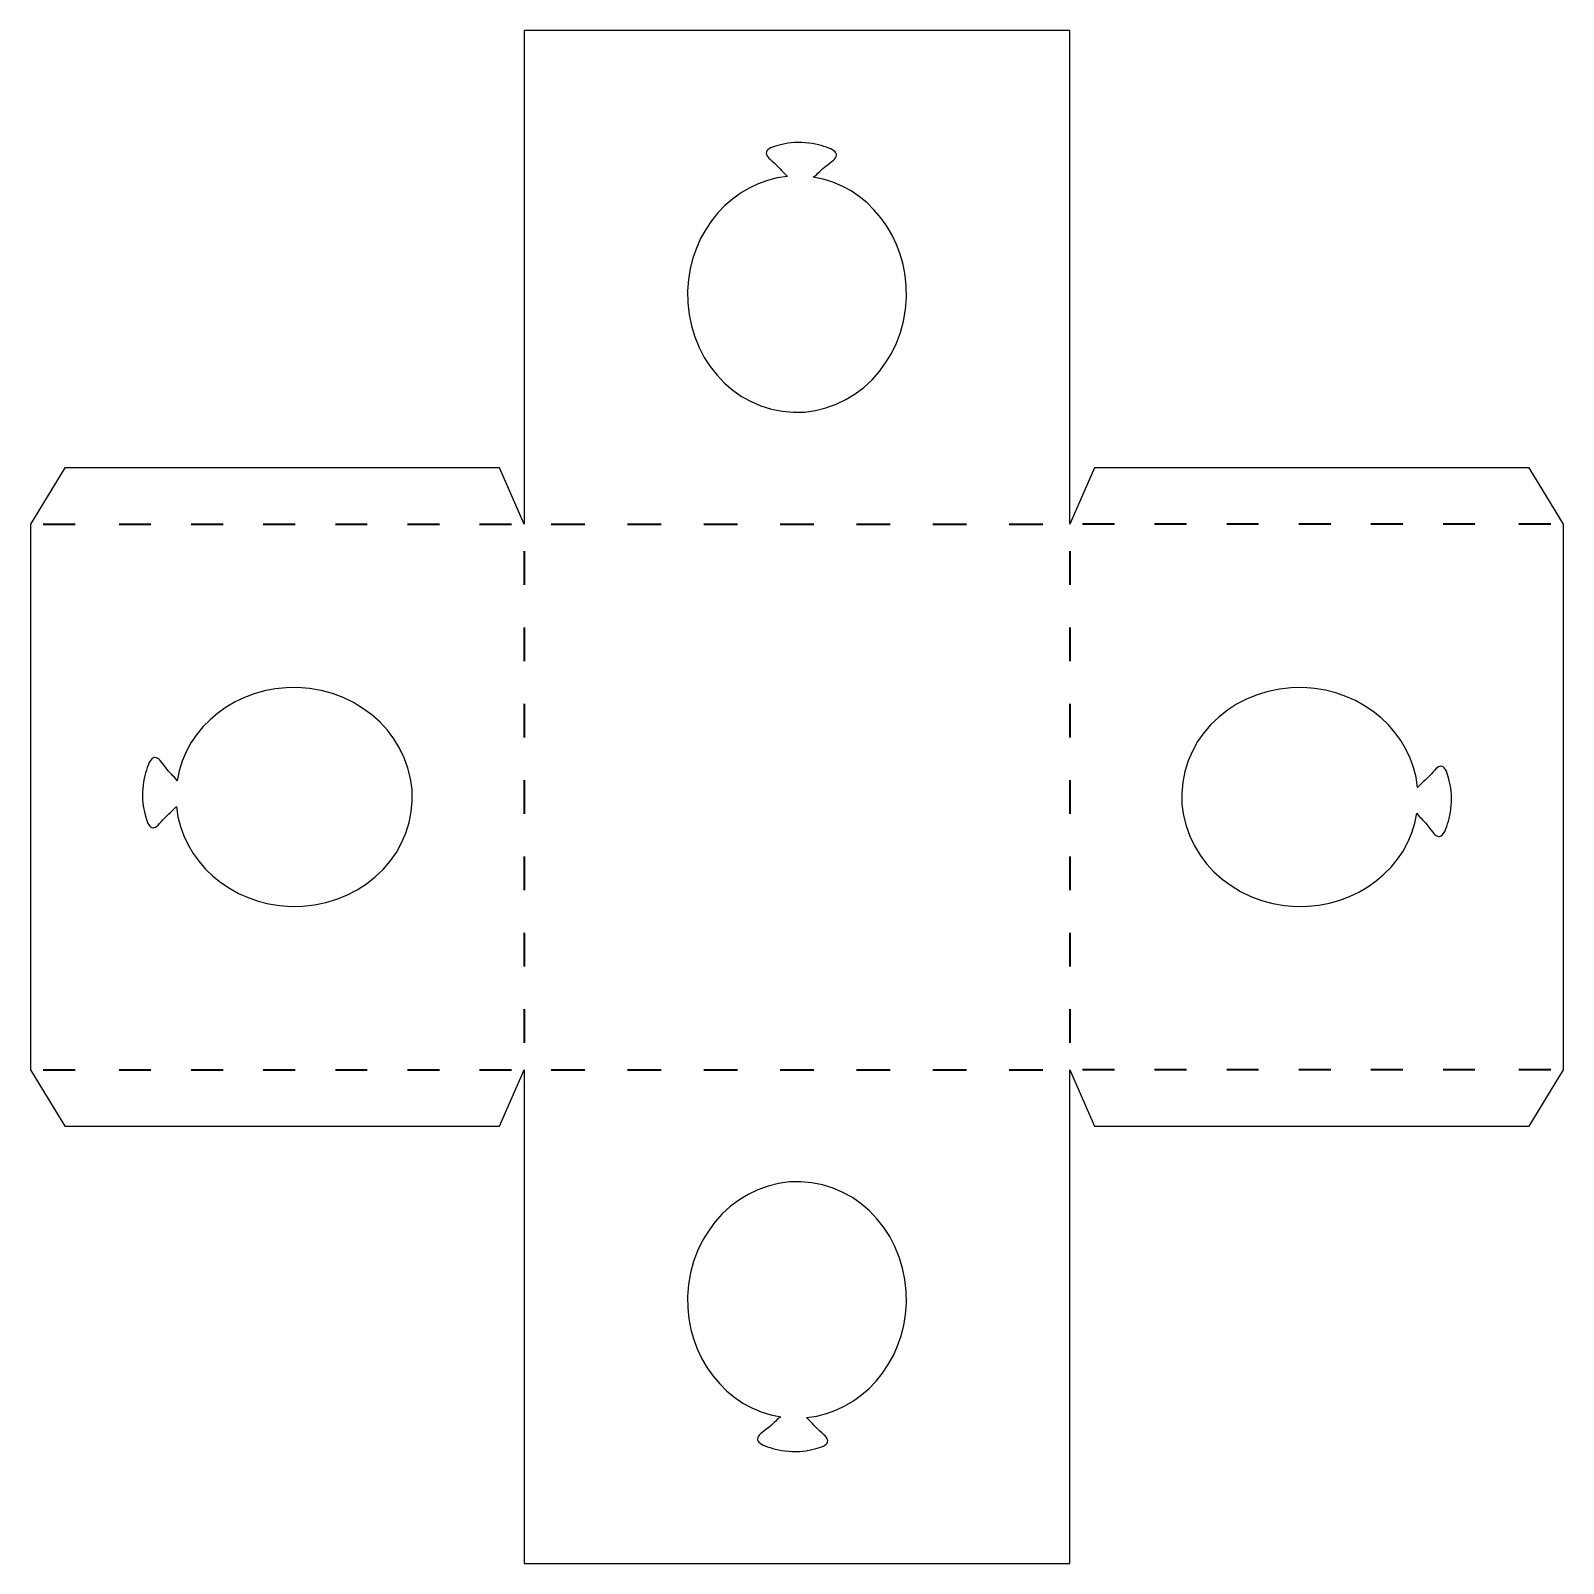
# Model space of a CAD drawing. Header units: millimetres. Extents: x -93 to 94, y -131 to 56.
import ezdxf

# ---------------------------------------------------------------- set-up
doc = ezdxf.new("R2010")
doc.units = ezdxf.units.MM
doc.header["$MEASUREMENT"] = 0
doc.layers.add('Layer 1', color=7, linetype='Continuous')

msp = doc.modelspace()

# ---------------------------------------------------------------- linework, layer by layer
at = {"layer": 'Layer 1', "color": 40}
msp.add_open_spline([(-32.8236, -71.2385), (-32.8236, -71.2385), (-32.8237, -71.2385), (-32.8237, -71.2385), (-32.8237, -71.2385), (-32.8237, -71.2385), (-35.8303, -78.104), (-35.8303, -78.104), (-35.8303, -78.104), (-35.8303, -78.104), (-88.9042, -78.104), (-88.9042, -78.104), (-88.9042, -78.104), (-88.9042, -78.104), (-93.0655, -71.2385), (-93.0655, -71.2385), (-93.0655, -71.2385), (-93.0655, -71.2385), (-93.0655, -4.6069), (-93.0655, -4.6069), (-93.0655, -4.6069), (-93.0655, -4.6069), (-88.9042, 2.2589), (-88.9042, 2.2589), (-88.9042, 2.2589), (-88.9042, 2.2589), (-35.8303, 2.2589), (-35.8303, 2.2589), (-35.8303, 2.2589), (-35.8303, 2.2589), (-32.8236, -4.6066), (-32.8236, -4.6066), (-32.8236, -4.6066), (-32.8236, -4.6066), (-32.8236, 55.6355), (-32.8236, 55.6355), (-32.8236, 55.6355), (-32.8236, 55.6355), (33.8082, 55.6355), (33.8082, 55.6355), (33.8082, 55.6355), (33.8082, 55.6355), (33.8082, -4.6066), (33.8082, -4.6066), (33.8082, -4.6066), (33.8082, -4.6066), (33.8084, -4.6066), (33.8084, -4.6066), (33.8084, -4.6066), (33.8084, -4.6066), (36.8152, 2.2589), (36.8152, 2.2589), (36.8152, 2.2589), (36.8152, 2.2589), (89.8886, 2.2589), (89.8886, 2.2589), (89.8886, 2.2589), (89.8886, 2.2589), (94.0505, -4.6069), (94.0505, -4.6069), (94.0505, -4.6069), (94.0505, -4.6069), (94.0505, -71.2385), (94.0505, -71.2385), (94.0505, -71.2385), (94.0505, -71.2385), (89.8886, -78.104), (89.8886, -78.104), (89.8886, -78.104), (89.8886, -78.104), (36.8152, -78.104), (36.8152, -78.104), (36.8152, -78.104), (36.8152, -78.104), (33.8085, -71.2385), (33.8085, -71.2385), (33.8085, -71.2385), (33.8085, -71.2385), (33.8082, -71.2385), (33.8082, -71.2385), (33.8082, -71.2385), (33.8082, -71.2385), (33.8082, -131.4806), (33.8082, -131.4806), (33.8082, -131.4806), (33.8082, -131.4806), (-32.8236, -131.4806), (-32.8236, -131.4806), (-32.8236, -131.4806), (-32.8236, -131.4806), (-32.8236, -71.2385), (-32.8236, -71.2385)], degree=3, knots=[0, 0, 0, 0, 0.04347826, 0.04347826, 0.04347826, 0.04347826, 0.08695652, 0.08695652, 0.08695652, 0.08695652, 0.13043478, 0.13043478, 0.13043478, 0.13043478, 0.17391304, 0.17391304, 0.17391304, 0.17391304, 0.2173913, 0.2173913, 0.2173913, 0.2173913, 0.26086957, 0.26086957, 0.26086957, 0.26086957, 0.30434783, 0.30434783, 0.30434783, 0.30434783, 0.34782609, 0.34782609, 0.34782609, 0.34782609, 0.39130435, 0.39130435, 0.39130435, 0.39130435, 0.43478261, 0.43478261, 0.43478261, 0.43478261, 0.47826087, 0.47826087, 0.47826087, 0.47826087, 0.52173913, 0.52173913, 0.52173913, 0.52173913, 0.56521739, 0.56521739, 0.56521739, 0.56521739, 0.60869565, 0.60869565, 0.60869565, 0.60869565, 0.65217391, 0.65217391, 0.65217391, 0.65217391, 0.69565217, 0.69565217, 0.69565217, 0.69565217, 0.73913043, 0.73913043, 0.73913043, 0.73913043, 0.7826087, 0.7826087, 0.7826087, 0.7826087, 0.82608696, 0.82608696, 0.82608696, 0.82608696, 0.86956522, 0.86956522, 0.86956522, 0.86956522, 0.91304348, 0.91304348, 0.91304348, 0.91304348, 0.95652174, 0.95652174, 0.95652174, 0.95652174, 1, 1, 1, 1], dxfattribs=at)
at = {"layer": 'Layer 1', "color": 7}
for points in [[(0.0415, 9.0468), (-7.3318, 9.277), (-13.1098, 15.9238), (-12.861, 23.8898), (-12.861, 23.8898), (-12.6307, 31.2621), (-7.3189, 37.1838), (-0.6837, 37.8431), (-0.6837, 37.8431), (-1.1882, 38.2966), (-1.6348, 38.864), (-2.0546, 39.2611), (-2.0546, 39.2611), (-2.7567, 39.9254), (-3.2814, 40.2892), (-3.269, 40.6841), (-3.269, 40.6841), (-3.2566, 41.0792), (-2.7587, 41.379), (-1.9819, 41.5926), (-1.9819, 41.5926), (-1.1892, 41.8107), (-0.1169, 42.0174), (1.0677, 41.9804), (1.0677, 41.9804), (2.2532, 41.9434), (3.312, 41.6762), (4.0881, 41.4071), (4.0881, 41.4071), (4.8495, 41.1432), (5.3274, 40.8111), (5.315, 40.4162), (5.315, 40.4162), (5.3027, 40.0212), (4.7631, 39.6859), (4.0159, 39.0951), (4.0159, 39.0951), (3.5558, 38.7312), (3.0494, 38.1831), (2.4849, 37.7536), (2.4849, 37.7536), (9.1044, 36.7182), (14.076, 30.4569), (13.8449, 23.0561), (13.8449, 23.0561), (13.5962, 15.0901), (7.415, 8.8167), (0.0415, 9.0469), (0.0415, 9.0469), (0.0415, 9.0469), (0.0415, 9.0468), (0.0415, 9.0468)], [(47.4617, -37.4716), (47.692, -30.0983), (54.3388, -24.3204), (62.3047, -24.5691), (62.3047, -24.5691), (69.677, -24.7994), (75.5988, -30.1112), (76.258, -36.7464), (76.258, -36.7464), (76.7115, -36.2419), (77.2789, -35.7954), (77.676, -35.3755), (77.676, -35.3755), (78.3404, -34.6734), (78.7041, -34.1487), (79.0991, -34.1611), (79.0991, -34.1611), (79.4941, -34.1735), (79.7939, -34.6714), (80.0076, -35.4483), (80.0076, -35.4483), (80.2257, -36.2409), (80.4324, -37.3133), (80.3953, -38.4978), (80.3953, -38.4978), (80.3583, -39.6834), (80.0912, -40.7421), (79.8221, -41.5182), (79.8221, -41.5182), (79.5581, -42.2796), (79.2261, -42.7575), (78.8311, -42.7451), (78.8311, -42.7451), (78.4362, -42.7328), (78.1009, -42.1933), (77.51, -41.446), (77.51, -41.446), (77.1462, -40.9859), (76.598, -40.4795), (76.1686, -39.915), (76.1686, -39.915), (75.1332, -46.5346), (68.8719, -51.5061), (61.471, -51.275), (61.471, -51.275), (53.505, -51.0263), (47.2316, -44.8451), (47.4618, -37.4716), (47.4618, -37.4716), (47.4618, -37.4716), (47.4617, -37.4716), (47.4617, -37.4716)], [(-46.4769, -38.3734), (-46.7071, -45.7468), (-53.3539, -51.5247), (-61.3199, -51.2759), (-61.3199, -51.2759), (-68.6922, -51.0457), (-74.614, -45.7339), (-75.2732, -39.0986), (-75.2732, -39.0986), (-75.7267, -39.6031), (-76.2941, -40.0497), (-76.6912, -40.4696), (-76.6912, -40.4696), (-77.3555, -41.1717), (-77.7193, -41.6963), (-78.1142, -41.6839), (-78.1142, -41.6839), (-78.5093, -41.6716), (-78.8091, -41.1736), (-79.0227, -40.3968), (-79.0227, -40.3968), (-79.2408, -39.6041), (-79.4475, -38.5318), (-79.4105, -37.3472), (-79.4105, -37.3472), (-79.3735, -36.1617), (-79.1063, -35.103), (-78.8372, -34.3268), (-78.8372, -34.3268), (-78.5733, -33.5654), (-78.2412, -33.0876), (-77.8463, -33.0999), (-77.8463, -33.0999), (-77.4513, -33.1122), (-77.1161, -33.6518), (-76.5252, -34.3991), (-76.5252, -34.3991), (-76.1613, -34.8592), (-75.6132, -35.3655), (-75.1838, -35.9301), (-75.1838, -35.9301), (-74.1483, -29.3105), (-67.887, -24.3389), (-60.4862, -24.57), (-60.4862, -24.57), (-52.5202, -24.8187), (-46.2468, -31), (-46.477, -38.3734), (-46.477, -38.3734), (-46.477, -38.3734), (-46.4769, -38.3734), (-46.4769, -38.3734)], [(0.9433, -84.8919), (8.3167, -85.1221), (14.0946, -91.7689), (13.8458, -99.7348), (13.8458, -99.7348), (13.6156, -107.1071), (8.3038, -113.0289), (1.6685, -113.6882), (1.6685, -113.6882), (2.173, -114.1416), (2.6196, -114.709), (3.0395, -115.1061), (3.0395, -115.1061), (3.7416, -115.7705), (4.2662, -116.1342), (4.2538, -116.5292), (4.2538, -116.5292), (4.2415, -116.9242), (3.7435, -117.224), (2.9667, -117.4377), (2.9667, -117.4377), (2.174, -117.6558), (1.1017, -117.8625), (-0.0829, -117.8254), (-0.0829, -117.8254), (-1.2684, -117.7885), (-2.3271, -117.5213), (-3.1033, -117.2522), (-3.1033, -117.2522), (-3.8647, -116.9882), (-4.3425, -116.6562), (-4.3302, -116.2612), (-4.3302, -116.2612), (-4.3179, -115.8663), (-3.7783, -115.531), (-3.0311, -114.9401), (-3.0311, -114.9401), (-2.5709, -114.5763), (-2.0646, -114.0281), (-1.5001, -113.5987), (-1.5001, -113.5987), (-8.1196, -112.5633), (-13.0912, -106.302), (-12.8601, -98.9011), (-12.8601, -98.9011), (-12.6114, -90.9351), (-6.4301, -84.6617), (0.9433, -84.8919), (0.9433, -84.8919), (0.9433, -84.8919), (0.9433, -84.8919), (0.9433, -84.8919)]]:
    msp.add_open_spline(points, degree=3, knots=[0, 0, 0, 0, 0.07692308, 0.07692308, 0.07692308, 0.07692308, 0.15384615, 0.15384615, 0.15384615, 0.15384615, 0.23076923, 0.23076923, 0.23076923, 0.23076923, 0.30769231, 0.30769231, 0.30769231, 0.30769231, 0.38461538, 0.38461538, 0.38461538, 0.38461538, 0.46153846, 0.46153846, 0.46153846, 0.46153846, 0.53846154, 0.53846154, 0.53846154, 0.53846154, 0.61538462, 0.61538462, 0.61538462, 0.61538462, 0.69230769, 0.69230769, 0.69230769, 0.69230769, 0.76923077, 0.76923077, 0.76923077, 0.76923077, 0.84615385, 0.84615385, 0.84615385, 0.84615385, 0.92307692, 0.92307692, 0.92307692, 0.92307692, 1, 1, 1, 1], dxfattribs=at)
at = {"layer": 'Layer 1', "lineweight": 40}
for points in [[(-91.5201, -4.6069), (-91.5201, -4.6069), (-87.632, -4.6069), (-87.632, -4.6069)], [(-82.2743, -4.6069), (-82.2743, -4.6069), (-78.3862, -4.6069), (-78.3862, -4.6069)], [(-73.4708, -4.6069), (-73.4708, -4.6069), (-69.5828, -4.6069), (-69.5828, -4.6069)], [(-64.6674, -4.6069), (-64.6674, -4.6069), (-60.7793, -4.6069), (-60.7793, -4.6069)], [(-55.864, -4.6069), (-55.864, -4.6069), (-51.9759, -4.6069), (-51.9759, -4.6069)], [(-47.0605, -4.6069), (-47.0605, -4.6069), (-43.1724, -4.6069), (-43.1724, -4.6069)], [(-38.2571, -4.6069), (-38.2571, -4.6069), (-34.369, -4.6069), (-34.369, -4.6069)], [(-29.5073, -4.6071), (-29.5073, -4.6071), (-25.3936, -4.6071), (-25.3936, -4.6071)], [(-20.193, -4.6071), (-20.193, -4.6071), (-16.0793, -4.6071), (-16.0793, -4.6071)], [(-10.8788, -4.6071), (-10.8788, -4.6071), (-6.765, -4.6071), (-6.765, -4.6071)], [(-1.5645, -4.6071), (-1.5645, -4.6071), (2.5492, -4.6071), (2.5492, -4.6071)], [(7.7498, -4.6071), (7.7498, -4.6071), (11.8635, -4.6071), (11.8635, -4.6071)], [(17.0641, -4.6071), (17.0641, -4.6071), (21.1778, -4.6071), (21.1778, -4.6071)], [(26.3784, -4.6071), (26.3784, -4.6071), (30.4921, -4.6071), (30.4921, -4.6071)], [(39.242, -4.6069), (39.242, -4.6069), (35.3539, -4.6069), (35.3539, -4.6069)], [(48.0455, -4.6069), (48.0455, -4.6069), (44.1574, -4.6069), (44.1574, -4.6069)], [(56.8489, -4.6069), (56.8489, -4.6069), (52.9608, -4.6069), (52.9608, -4.6069)], [(65.6523, -4.6069), (65.6523, -4.6069), (61.7643, -4.6069), (61.7643, -4.6069)], [(74.4558, -4.6069), (74.4558, -4.6069), (70.5677, -4.6069), (70.5677, -4.6069)], [(83.2592, -4.6069), (83.2592, -4.6069), (79.3711, -4.6069), (79.3711, -4.6069)], [(92.505, -4.6069), (92.505, -4.6069), (88.617, -4.6069), (88.617, -4.6069)], [(-32.8234, -7.9232), (-32.8234, -7.9232), (-32.8234, -12.0369), (-32.8234, -12.0369)], [(33.8081, -7.9232), (33.8081, -7.9232), (33.8081, -12.0369), (33.8081, -12.0369)], [(-32.8234, -17.2375), (-32.8234, -17.2375), (-32.8234, -21.3512), (-32.8234, -21.3512)], [(33.8081, -17.2375), (33.8081, -17.2375), (33.8081, -21.3512), (33.8081, -21.3512)], [(-32.8234, -26.5517), (-32.8234, -26.5517), (-32.8234, -30.6655), (-32.8234, -30.6655)], [(33.8081, -26.5517), (33.8081, -26.5517), (33.8081, -30.6655), (33.8081, -30.6655)], [(-32.8234, -35.866), (-32.8234, -35.866), (-32.8234, -39.9797), (-32.8234, -39.9797)], [(33.8081, -35.866), (33.8081, -35.866), (33.8081, -39.9797), (33.8081, -39.9797)], [(-32.8234, -45.1803), (-32.8234, -45.1803), (-32.8234, -49.294), (-32.8234, -49.294)], [(33.8081, -45.1803), (33.8081, -45.1803), (33.8081, -49.294), (33.8081, -49.294)], [(-32.8234, -54.4946), (-32.8234, -54.4946), (-32.8234, -58.6083), (-32.8234, -58.6083)], [(33.8081, -54.4946), (33.8081, -54.4946), (33.8081, -58.6083), (33.8081, -58.6083)], [(-32.8234, -63.8089), (-32.8234, -63.8089), (-32.8234, -67.9226), (-32.8234, -67.9226)], [(33.8081, -63.8089), (33.8081, -63.8089), (33.8081, -67.9226), (33.8081, -67.9226)], [(-91.5201, -71.2383), (-91.5201, -71.2383), (-87.632, -71.2383), (-87.632, -71.2383)], [(-82.2743, -71.2383), (-82.2743, -71.2383), (-78.3862, -71.2383), (-78.3862, -71.2383)], [(-73.4708, -71.2383), (-73.4708, -71.2383), (-69.5828, -71.2383), (-69.5828, -71.2383)], [(-64.6674, -71.2383), (-64.6674, -71.2383), (-60.7793, -71.2383), (-60.7793, -71.2383)], [(-55.864, -71.2383), (-55.864, -71.2383), (-51.9759, -71.2383), (-51.9759, -71.2383)], [(-47.0605, -71.2383), (-47.0605, -71.2383), (-43.1724, -71.2383), (-43.1724, -71.2383)], [(-38.2571, -71.2383), (-38.2571, -71.2383), (-34.369, -71.2383), (-34.369, -71.2383)], [(-29.5073, -71.2385), (-29.5073, -71.2385), (-25.3936, -71.2385), (-25.3936, -71.2385)], [(-20.193, -71.2385), (-20.193, -71.2385), (-16.0793, -71.2385), (-16.0793, -71.2385)], [(-10.8788, -71.2385), (-10.8788, -71.2385), (-6.765, -71.2385), (-6.765, -71.2385)], [(-1.5645, -71.2385), (-1.5645, -71.2385), (2.5492, -71.2385), (2.5492, -71.2385)], [(7.7498, -71.2385), (7.7498, -71.2385), (11.8635, -71.2385), (11.8635, -71.2385)], [(17.0641, -71.2385), (17.0641, -71.2385), (21.1778, -71.2385), (21.1778, -71.2385)], [(26.3784, -71.2385), (26.3784, -71.2385), (30.4921, -71.2385), (30.4921, -71.2385)], [(39.242, -71.2383), (39.242, -71.2383), (35.3539, -71.2383), (35.3539, -71.2383)], [(48.0455, -71.2383), (48.0455, -71.2383), (44.1574, -71.2383), (44.1574, -71.2383)], [(56.8489, -71.2383), (56.8489, -71.2383), (52.9608, -71.2383), (52.9608, -71.2383)], [(65.6523, -71.2383), (65.6523, -71.2383), (61.7643, -71.2383), (61.7643, -71.2383)], [(74.4558, -71.2383), (74.4558, -71.2383), (70.5677, -71.2383), (70.5677, -71.2383)], [(83.2592, -71.2383), (83.2592, -71.2383), (79.3711, -71.2383), (79.3711, -71.2383)], [(92.505, -71.2383), (92.505, -71.2383), (88.617, -71.2383), (88.617, -71.2383)]]:
    msp.add_open_spline(points, degree=3, dxfattribs=at)

doc.saveas('drawing.dxf')
